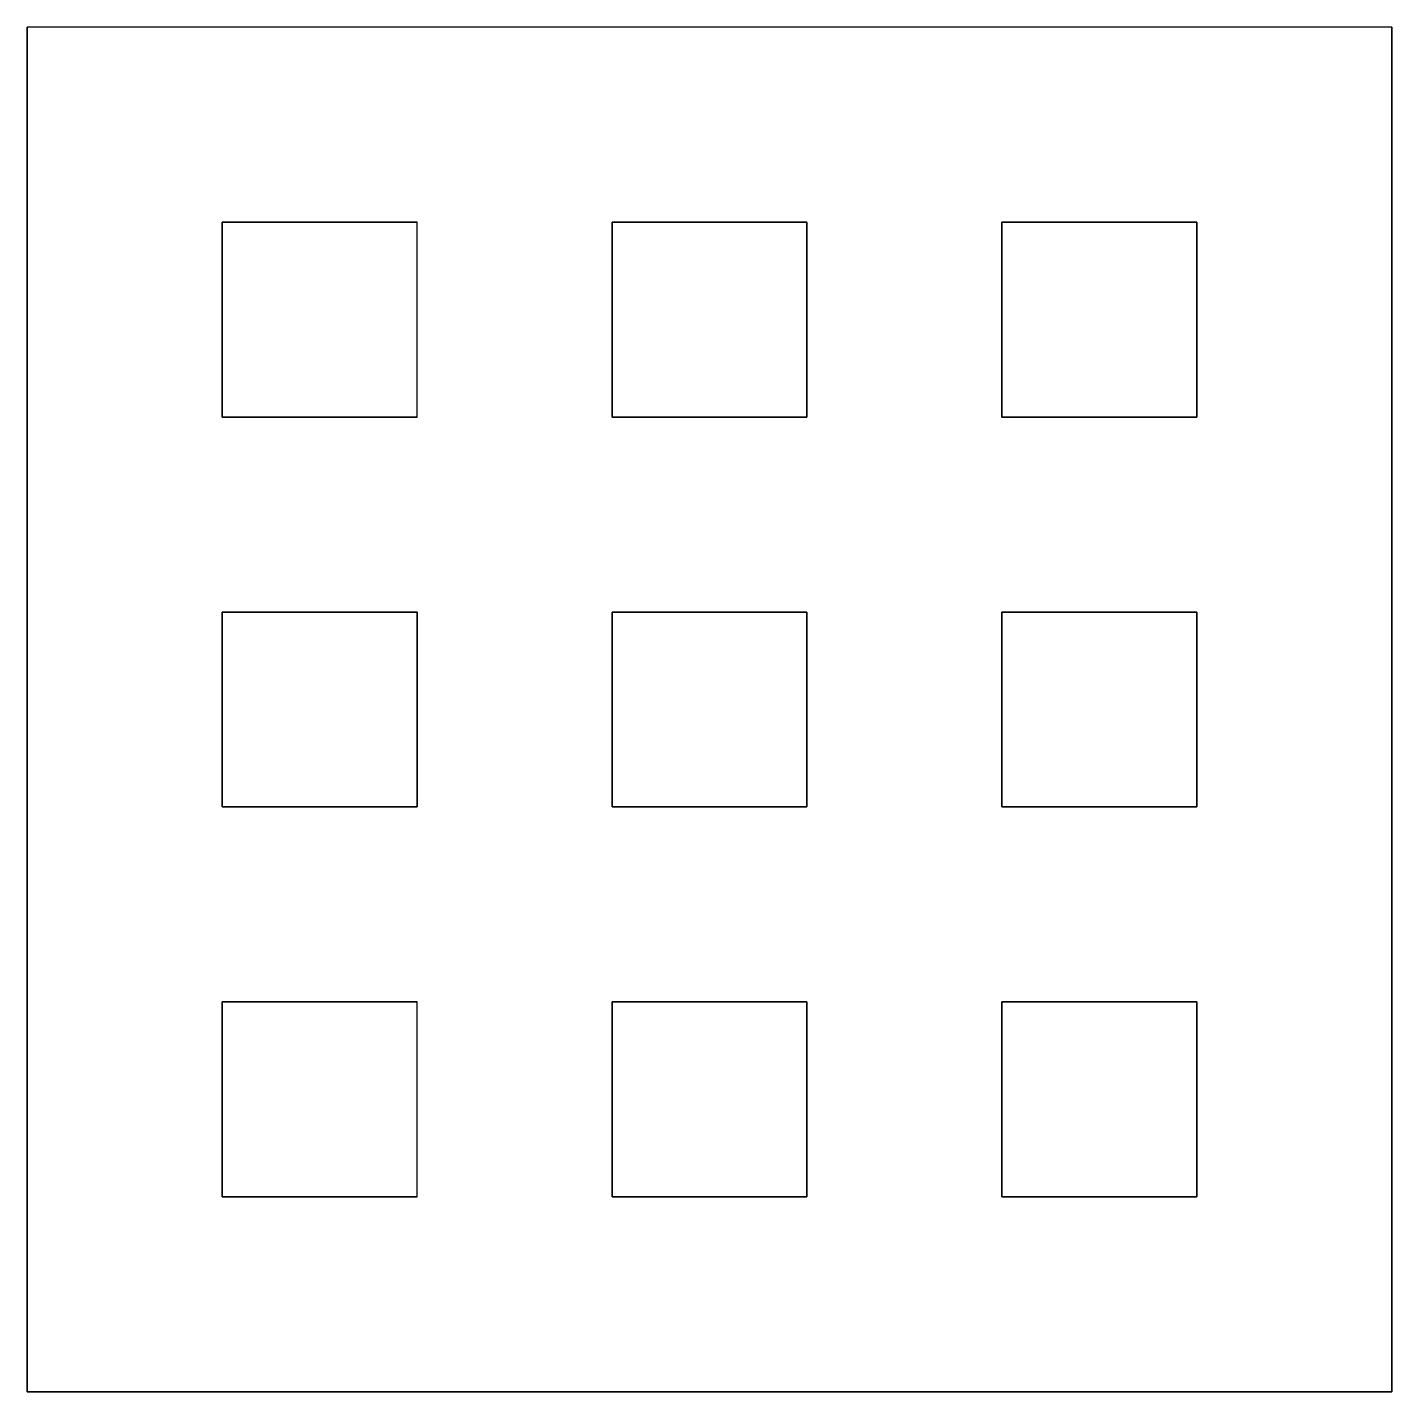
# Model space of a CAD drawing. Extents: x -15 to 20, y -20 to 15.
import ezdxf

# ---------------------------------------------------------------- set-up
doc = ezdxf.new("R2010")
doc.units = 0
doc.layers.add('s001-#def-active-grp', color=7, linetype='CONTINUOUS')

msp = doc.modelspace()

# ---------------------------------------------------------------- linework, layer by layer
at = {"layer": 's001-#def-active-grp', "color": 7, "linetype": 'CONTINUOUS', "lineweight": 30, "true_color": 0x000000}
for p, q in [((20, 15, 1), (-15, 15, 1)), ((-10, 10, 1), (-10, 10)), ((5, 10, 1), (5, 5, 1)), ((-10, 0, 1), (-10, 0)), ((20, 0, 1), (20, 0)), ((20, -10, 1), (20, -10)), ((0, -15, 1), (0, -15)), ((0, -20, 1), (0, -20)), ((10, -20, 1), (10, -20))]:
    msp.add_line(p, q, dxfattribs=at)
for points in [[(5, 5), (0, 5), (0, 10)], [(15, -5), (10, -5), (10, 0)], [(-5, -15), (-10, -15), (-10, -10), (-10, -15)], [(15, -10), (15, -15), (10, -15), (15, -15)]]:
    msp.add_lwpolyline(points, dxfattribs=at)
for points in [[(20, -20, 0), (20, 15, 0), (-15, 15, 0), (-15, -20, 0), (20, -20, 0), (20, -20, 1), (20, -20, 0)], [(20, -20, 1), (20, 15, 1), (20, 15, 0), (20, 15, 1), (20, -20, 1), (-15, -20, 1), (20, -20, 1)], [(-15, -20, 0), (-15, -20, 1), (-15, 15, 1), (-15, 15, 0)], [(-5, 5, 0), (-5, 10, 0), (-10, 10, 0), (-10, 5, 0), (-5, 5, 0), (-10, 5, 0), (-10, 10, 0), (-5, 10, 0), (-5, 10, 1), (-5, 10, 0)], [(-5, 5, 1), (-5, 10, 1), (-10, 10, 1), (-10, 5, 1), (-5, 5, 1), (-5, 10, 1)], [(5, 5, 0), (5, 10, 0), (5, 10, 1), (5, 10, 0), (0, 10, 0), (5, 10, 0)], [(5, 5, 1), (5, 10, 1), (0, 10, 1), (0, 5, 1), (5, 5, 1), (5, 5, 0), (0, 5, 0), (0, 5, 1), (0, 5, 0), (0, 10, 0), (0, 10, 1)], [(15, 5, 0), (15, 10, 0), (15, 10, 1), (15, 5, 1), (15, 5, 0), (15, 10, 0), (10, 10, 0), (15, 10, 0)], [(15, 5, 1), (10, 5, 1), (10, 10, 1), (15, 10, 1)], [(10, 10, 0), (10, 5, 0), (10, 10, 0), (10, 10, 1)], [(-5, 5, 0), (-5, 5, 1), (-10, 5, 1), (-10, 5, 0)], [(15, 5, 1), (15, 5, 0), (10, 5, 0), (10, 5, 1), (10, 5, 0), (15, 5, 0)], [(-10, -5, 0), (-10, 0, 0), (-5, 0, 0), (-5, -5, 0), (-10, -5, 0), (-10, 0, 0), (-5, 0, 0), (-5, -5, 0), (-10, -5, 0), (-10, -5, 1), (-10, -5, 0)], [(-10, -5, 1), (-5, -5, 1), (-5, 0, 1), (-10, 0, 1), (-10, -5, 1), (-10, 0, 1), (-5, 0, 1), (-5, 0, 0)], [(5, -5, 1), (5, 0, 1), (0, 0, 1), (0, -5, 1)], [(5, -5, 0), (5, 0, 0), (5, -5, 0), (0, -5, 0), (0, 0, 0), (5, 0, 0), (5, 0, 1), (0, 0, 1), (0, 0, 0)], [(5, 0, 1), (5, -5, 1), (5, -5, 0), (5, -5, 1), (0, -5, 1), (5, -5, 1)], [(0, -5, 0), (0, -5, 1), (0, 0, 1)], [(15, -5, 1), (15, 0, 1), (10, 0, 1), (15, 0, 1), (15, -5, 1), (10, -5, 1), (10, 0, 1), (10, 0, 0), (10, -5, 0), (10, -5, 1), (10, -5, 0), (15, -5, 0), (15, -5, 1)], [(15, 0, 1), (15, 0, 0), (15, -5, 0), (15, 0, 0), (10, 0, 0), (15, 0, 0)], [(-10, -5, 1), (-5, -5, 1), (-5, -5, 0), (-5, -5, 1)], [(-10, -15, 1), (-5, -15, 1), (-5, -10, 1), (-10, -10, 1), (-10, -15, 1), (-5, -15, 1), (-5, -15, 0), (-10, -15, 0), (-10, -15, 1)], [(-5, -15, 0), (-5, -10, 0), (-5, -10, 1), (-5, -10, 0), (-10, -10, 0), (-5, -10, 0)], [(-10, -10, 1), (-10, -10, 0), (-10, -10, 1)], [(0, -15, 1), (5, -15, 1), (5, -10, 1), (0, -10, 1), (5, -10, 1), (5, -15, 1), (0, -15, 1), (0, -10, 1), (0, -10, 0), (0, -10, 1)], [(5, -10, 1), (5, -10, 0), (5, -15, 0), (5, -15, 1), (5, -15, 0), (5, -10, 0), (0, -10, 0), (0, -15, 0), (5, -15, 0), (0, -15, 0), (0, -10, 0)], [(15, -15, 1), (15, -10, 1), (15, -15, 1), (10, -15, 1), (10, -10, 1), (15, -10, 1), (15, -10, 0), (15, -15, 0), (15, -15, 1)], [(10, -10, 1), (10, -10, 0), (10, -15, 0), (10, -10, 0), (15, -10, 0), (10, -10, 0)], [(10, -15, 1), (10, -15, 0), (10, -15, 1)]]:
    msp.add_polyline3d(points, dxfattribs=at)

doc.saveas('drawing.dxf')
